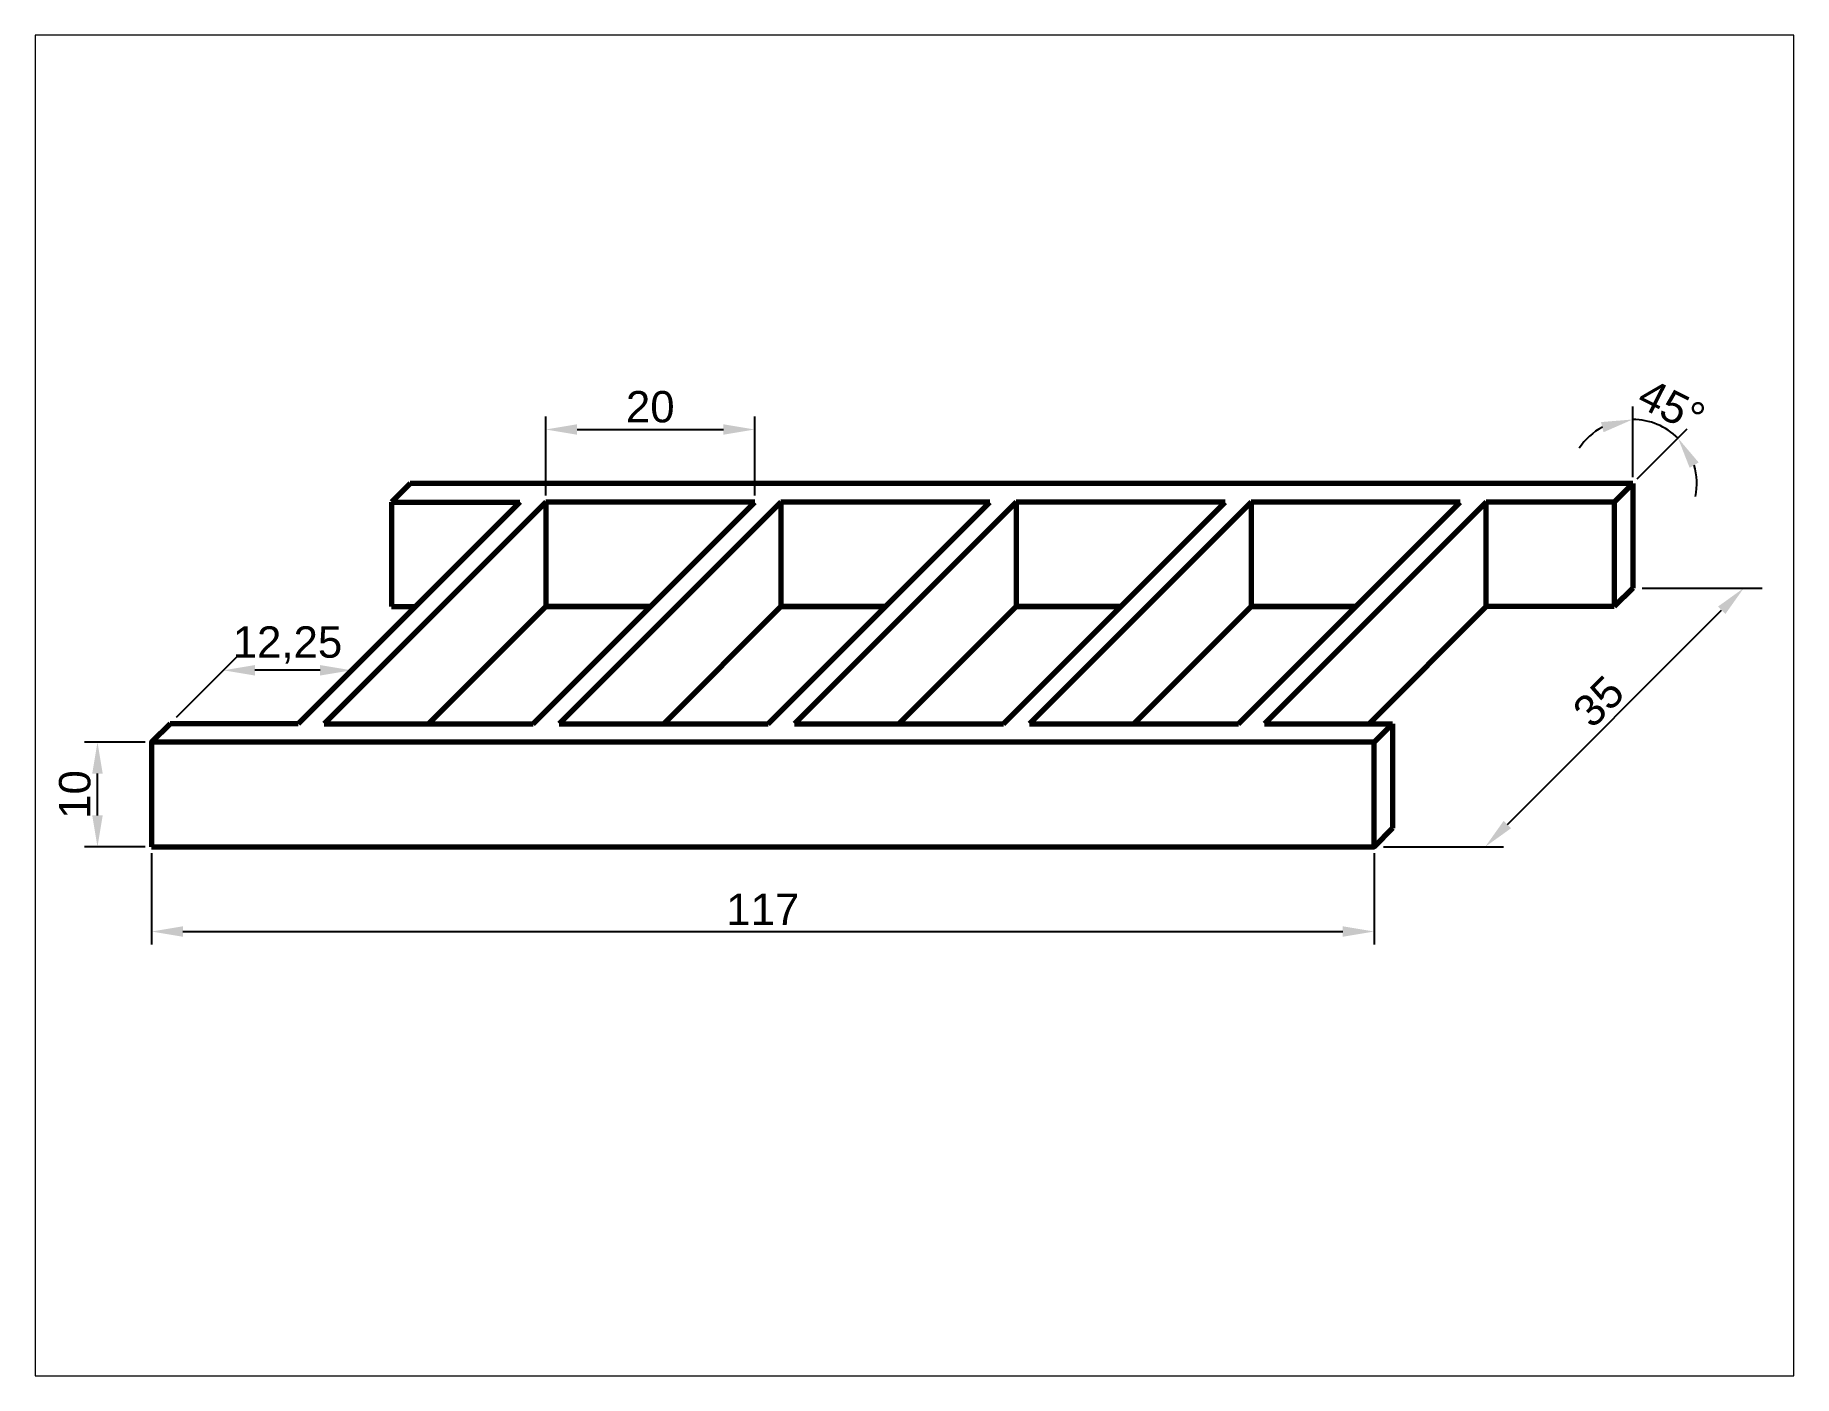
# Paper-space layout 'Layout1' of a CAD drawing. Header units: millimetres. Extents: x 3 to 255, y -1 to 192.
# The model-space entities are those that its viewports show. They can reach past a viewport. Long polylines and large blocks are cut down to what shows.
import ezdxf

# ---------------------------------------------------------------- set-up
doc = ezdxf.new("R2010")
doc.units = ezdxf.units.MM
doc.layers.add('Dimensions', color=94, linetype='Continuous')
doc.layers.add('Figura', color=7, linetype='Continuous', lineweight=70)
doc.styles.get("Standard").update_dxf_attribs({"font": 'arial.ttf'})
doc.dimstyles.new('DAPC', dxfattribs={"dimtxt": 3, "dimasz": 3, "dimexe": 1.25, "dimexo": 0.625, "dimtad": 1, "dimtxsty": 'Standard', "dimcen": 2.5, "dimadec": 0, "dimazin": 0, "dimtfac": 1, "dimtmove": 0, "dimatfit": 3, "dimfxl": 1, "dimarcsym": 0})

# ---------------------------------------------------------------- blocks, each defined once
blk = doc.blocks.new('*D55')
at = {"layer": 'Defpoints', "color": 0, "transparency": 16777216}
for p in [(213.32, 35.5), (330.32, 35.5), (330.32, 27.39)]:
    blk.add_point(p, dxfattribs=at)
at = {"layer": 'Dimensions', "color": 0, "lineweight": -2, "transparency": 16777216}
for p, q in [((213.32, 34.88), (213.32, 26.14)), ((330.32, 34.88), (330.32, 26.14)), ((216.32, 27.39), (327.32, 27.39))]:
    blk.add_line(p, q, dxfattribs=at)
at = {"layer": 'Dimensions', "color": 0, "transparency": 16777216}
for points in [[(216.32, 27.89), (216.32, 26.89), (213.32, 27.39)], [(327.32, 27.89), (327.32, 26.89), (330.32, 27.39)]]:
    blk.add_solid(points, dxfattribs=at)
at = {"layer": 'Dimensions', "color": 0, "transparency": 16777216, "insert": (271.82, 29.52), "char_height": 3, "attachment_point": 5}
blk.add_mtext('117', dxfattribs=at)
blk = doc.blocks.new('*D56')
at = {"layer": 'Defpoints', "color": 0, "transparency": 16777216}
for p in [(355.07, 60.25), (365.7, 60.25), (330.32, 35.5)]:
    blk.add_point(p, dxfattribs=at)
at = {"layer": 'Dimensions', "color": 0, "lineweight": -2, "transparency": 16777216}
for p, q in [((355.96, 60.25), (367.47, 60.25)), ((343.08, 37.62), (363.58, 58.13)), ((331.21, 35.5), (342.72, 35.5))]:
    blk.add_line(p, q, dxfattribs=at)
at = {"layer": 'Dimensions', "color": 0, "transparency": 16777216}
for points in [[(363.23, 58.48), (363.94, 57.77), (365.7, 60.25)], [(342.72, 37.98), (343.43, 37.27), (340.96, 35.5)]]:
    blk.add_solid(points, dxfattribs=at)
at = {"layer": 'Dimensions', "color": 0, "transparency": 16777216, "insert": (351.8, 49.4), "char_height": 3, "attachment_point": 5, "rotation": 45}
blk.add_mtext('35', dxfattribs=at)
blk = doc.blocks.new('*D57')
at = {"layer": 'Defpoints', "color": 0, "transparency": 16777216}
for p in [(208.15, 45.5), (213.32, 45.5), (213.32, 35.5)]:
    blk.add_point(p, dxfattribs=at)
at = {"layer": 'Dimensions', "color": 0, "lineweight": -2, "transparency": 16777216}
for p, q in [((212.7, 45.5), (206.9, 45.5)), ((208.15, 38.5), (208.15, 42.5)), ((212.7, 35.5), (206.9, 35.5))]:
    blk.add_line(p, q, dxfattribs=at)
at = {"layer": 'Dimensions', "color": 0, "transparency": 16777216}
for points in [[(207.65, 42.5), (208.65, 42.5), (208.15, 45.5)], [(207.65, 38.5), (208.65, 38.5), (208.15, 35.5)]]:
    blk.add_solid(points, dxfattribs=at)
at = {"layer": 'Dimensions', "color": 0, "transparency": 16777216, "insert": (205.99, 40.5), "char_height": 3, "attachment_point": 5, "rotation": 90}
blk.add_mtext('10', dxfattribs=at)
blk = doc.blocks.new('*D58')
at = {"layer": 'Defpoints', "color": 0, "transparency": 16777216}
for p in [(220.21, 52.38), (215.09, 47.27), (227.34, 47.27)]:
    blk.add_point(p, dxfattribs=at)
at = {"layer": 'Dimensions', "color": 0, "lineweight": -2, "transparency": 16777216}
for p, q in [((215.72, 47.89), (221.46, 53.63)), ((229.46, 52.38), (223.21, 52.38)), ((227.97, 47.89), (233.71, 53.63))]:
    blk.add_line(p, q, dxfattribs=at)
at = {"layer": 'Dimensions', "color": 0, "transparency": 16777216}
for points in [[(223.21, 52.88), (223.21, 51.88), (220.21, 52.38)], [(229.46, 52.88), (229.46, 51.88), (232.46, 52.38)]]:
    blk.add_solid(points, dxfattribs=at)
at = {"layer": 'Dimensions', "color": 0, "transparency": 16777216, "insert": (226.33, 54.81), "char_height": 3, "attachment_point": 5}
blk.add_mtext('12,25', dxfattribs=at)
blk = doc.blocks.new('*D59')
at = {"layer": 'Defpoints', "color": 0, "transparency": 16777216}
for p in [(271.05, 75.42), (251.05, 68.48), (271.05, 68.48)]:
    blk.add_point(p, dxfattribs=at)
at = {"layer": 'Dimensions', "color": 0, "lineweight": -2, "transparency": 16777216}
for p, q in [((251.05, 69.11), (251.05, 76.67)), ((271.05, 69.11), (271.05, 76.67)), ((254.05, 75.42), (268.05, 75.42))]:
    blk.add_line(p, q, dxfattribs=at)
at = {"layer": 'Dimensions', "color": 0, "transparency": 16777216}
for points in [[(254.05, 75.92), (254.05, 74.92), (251.05, 75.42)], [(268.05, 75.92), (268.05, 74.92), (271.05, 75.42)]]:
    blk.add_solid(points, dxfattribs=at)
at = {"layer": 'Dimensions', "color": 0, "transparency": 16777216, "insert": (261.05, 77.58), "char_height": 3, "attachment_point": 5}
blk.add_mtext('20', dxfattribs=at)
blk = doc.blocks.new('*D60')
at = {"layer": 'Defpoints', "color": 0, "transparency": 16777216}
for p in [(356.66, 76.17), (355.07, 70.25), (355.07, 70.25), (353.3, 68.48), (355.07, 60.25)]:
    blk.add_point(p, dxfattribs=at)
at = {"layer": 'Dimensions', "color": 0, "lineweight": -2, "transparency": 16777216}
for p, q in [((355.07, 70.87), (355.07, 77.63)), ((355.51, 70.69), (360.29, 75.47))]:
    blk.add_line(p, q, dxfattribs=at)
for start, end in [(45, 90), (118.3107, 146.6215), (348.3785, 16.6893)]:
    blk.add_arc((355.07, 70.25), 6.13, start, end, dxfattribs=at)
at = {"layer": 'Dimensions', "color": 0, "transparency": 16777216}
for points in [[(352.04, 76.13), (352.28, 75.16), (355.07, 76.38)], [(360.52, 71.75), (361.38, 72.27), (359.41, 74.59)]]:
    blk.add_solid(points, dxfattribs=at)
at = {"layer": 'Dimensions', "color": 0, "transparency": 16777216, "insert": (358.79, 77.65), "char_height": 3, "attachment_point": 5, "rotation": 333.2901}
blk.add_mtext('45°', dxfattribs=at)

msp = doc.modelspace()

# ---------------------------------------------------------------- linework, layer by layer
at = {"layer": 'Figura'}
for p, q in [((238.071, 70.249), (236.303, 68.481)), ((238.071, 70.249), (236.303, 68.481)), ((355.071, 70.249), (238.071, 70.249)), ((353.303, 68.481), (355.071, 70.249)), ((355.071, 70.249), (355.071, 60.249)), ((248.553, 68.481), (227.34, 47.268)), ((251.053, 68.481), (229.84, 47.268)), ((236.303, 68.481), (248.553, 68.481)), ((236.303, 68.481), (236.303, 58.481)), ((249.84, 47.268), (271.053, 68.481)), ((271.053, 68.481), (251.053, 68.481)), ((251.053, 68.481), (251.053, 58.481)), ((273.553, 68.481), (252.34, 47.268)), ((272.34, 47.268), (293.553, 68.481)), ((293.553, 68.481), (273.553, 68.481)), ((273.553, 68.481), (273.553, 58.481)), ((296.053, 68.481), (274.84, 47.268)), ((294.84, 47.268), (316.053, 68.481)), ((316.053, 68.481), (296.053, 68.481)), ((296.053, 68.481), (296.053, 58.481)), ((318.553, 68.481), (297.34, 47.268)), ((317.34, 47.268), (338.553, 68.481)), ((338.553, 68.481), (318.553, 68.481)), ((318.553, 68.481), (318.553, 58.481)), ((341.053, 68.481), (319.84, 47.268)), ((353.303, 68.481), (341.053, 68.481)), ((341.053, 58.481), (341.053, 68.481)), ((353.303, 68.481), (353.303, 58.481)), ((355.071, 60.249), (353.303, 58.481)), ((236.303, 58.481), (238.553, 58.481)), ((251.053, 58.481), (239.84, 47.268)), ((251.053, 58.481), (261.053, 58.481)), ((261.053, 58.481), (251.053, 58.481)), ((273.553, 58.481), (262.34, 47.268)), ((273.553, 58.481), (283.553, 58.481)), ((283.553, 58.481), (273.553, 58.481)), ((296.053, 58.481), (284.84, 47.268)), ((296.053, 58.481), (306.053, 58.481)), ((306.053, 58.481), (296.053, 58.481)), ((318.553, 58.481), (307.34, 47.268)), ((318.553, 58.481), (328.553, 58.481)), ((328.553, 58.481), (318.553, 58.481)), ((341.053, 58.481), (329.84, 47.268)), ((353.303, 58.481), (341.053, 58.481)), ((215.09, 47.268), (213.322, 45.501)), ((227.34, 47.268), (215.09, 47.268)), ((229.84, 47.268), (249.84, 47.268)), ((252.34, 47.268), (272.34, 47.268)), ((274.84, 47.268), (294.84, 47.268)), ((297.34, 47.268), (317.34, 47.268)), ((319.84, 47.268), (332.09, 47.268)), ((330.322, 45.501), (332.09, 47.268)), ((332.09, 47.268), (332.09, 37.268)), ((332.09, 37.268), (330.322, 35.501))]:
    msp.add_line(p, q, dxfattribs=at)
msp.add_lwpolyline([(213.322, 35.501), (330.322, 35.501), (330.322, 45.501), (213.322, 45.501)], close=True, dxfattribs=at)

# ---------------------------------------------------------------- dimensions: what is measured, and where the dimension line sits
at = {"layer": 'Dimensions'}
for base, p1, p2, picture, middle in [((271.053, 75.425), (251.053, 68.481), (271.053, 68.481), '*D59', (261.053, 77.582)), ((330.322, 27.39), (213.322, 35.501), (330.322, 35.501), '*D55', (271.822, 29.521))]:
    dim = msp.add_linear_dim(base=base, p1=p1, p2=p2, dimstyle='DAPC', dxfattribs=at)
    dim.commit()
    dim.dimension.update_dxf_attribs({"geometry": picture, "text_midpoint": middle})
dim = msp.add_angular_dim_2l(base=(356.659, 76.174), line1=((355.071, 70.249), (355.071, 60.249)), line2=((353.303, 68.481), (355.071, 70.249)), dimstyle='DAPC', dxfattribs=at)
dim.commit()
dim.dimension.update_dxf_attribs({"geometry": '*D60', "text_midpoint": (357.828, 75.728), "dimtype": 162})
for p1, p2, distance, picture, middle in [((330.322, 35.501), (355.071, 60.249), -7.519, '*D56', (351.804, 49.401)), ((227.34, 47.268), (215.09, 47.268), -5.115, '*D58', (226.331, 54.812))]:
    dim = msp.add_aligned_dim(p1=p1, p2=p2, distance=distance, dimstyle='DAPC', dxfattribs=at)
    dim.commit()
    dim.dimension.update_dxf_attribs({"geometry": picture, "text_midpoint": middle})
dim = msp.add_linear_dim(base=(208.148, 45.501), p1=(213.322, 35.501), p2=(213.322, 45.501), angle=90, dimstyle='DAPC', dxfattribs=at)
dim.commit()
dim.dimension.update_dxf_attribs({"geometry": '*D57', "text_midpoint": (205.991, 40.501)})

psp = doc.layouts.get("Layout1")

# ---------------------------------------------------------------- viewports
at = {"layer": '0'}
psp.add_viewport(center=(128.97, 95.8), size=(252.91, 192.7386), view_center_point=(286.338, 49.015), view_height=128.26154, dxfattribs=at)

doc.saveas('drawing.dxf')
